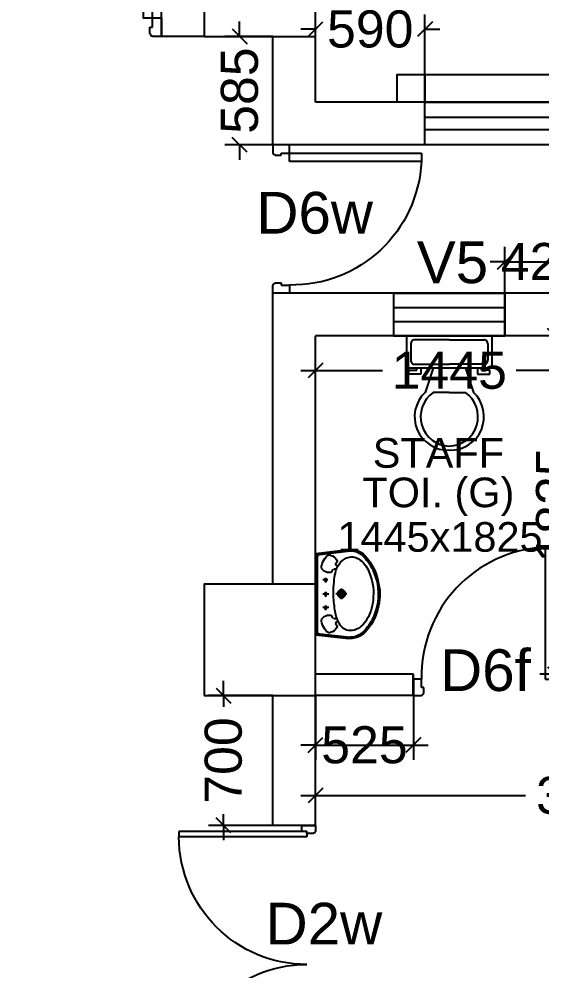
# Model space of a CAD drawing. Extents: x 6345096 to 6738923, y -6490958 to -6305885.
# Drawn here: x 6537441 to 6540260, y -6428444 to -6423310 of the extents above; entities that cross this region are included whole.
import ezdxf
from ezdxf.enums import TextEntityAlignment as Align

# ---------------------------------------------------------------- set-up
doc = ezdxf.new("R2010")
doc.units = 0
doc.header["$LTSCALE"] = 600
doc.header["$MEASUREMENT"] = 0
doc.header["$PDMODE"] = 35
doc.linetypes.add('DASHED', pattern=[0.75, 0.5, -0.25])
doc.linetypes.add('HIDDEN', pattern=[0.375, 0.25, -0.125])
doc.layers.get('0').update_dxf_attribs({"linetype": 'CONTINUOUS'})
doc.layers.get('Defpoints').update_dxf_attribs({"linetype": 'CONTINUOUS'})
for name, color, linetype in [('8', 8, 'CONTINUOUS'), ('chajja', 7, 'CONTINUOUS'), ('DOOR', 32, 'CONTINUOUS'), ('Ele Proje.', 7, 'CONTINUOUS'), ('Fixed Glass', 171, 'CONTINUOUS'), ('HS', 251, 'CONTINUOUS'), ('joinery', 7, 'CONTINUOUS'), ('LA-column', 3, 'CONTINUOUS'), ('Room Dim', 1, 'CONTINUOUS'), ('TEXT', 6, 'CONTINUOUS'), ('Toi-Euip', 8, 'CONTINUOUS'), ('toi-fix', 46, 'CONTINUOUS'), ('Walls', 7, 'CONTINUOUS'), ('WIN', 151, 'CONTINUOUS'), ('Working Dim', 5, 'CONTINUOUS')]:
    doc.layers.add(name, color=color, linetype=linetype)
doc.styles.add('ari', font='arial.ttf')
doc.styles.add('ARIAL', font='arial.ttf')
doc.dimstyles.new('int. dim', dxfattribs={"dimtxt": 200, "dimasz": 80, "dimexe": 80, "dimexo": 0, "dimgap": 70, "dimtad": 0, "dimdec": 0, "dimzin": 12, "dimdsep": 46, "dimtxsty": 'ari', "dimblk": 'OBLIQUE', "dimcen": 2, "dimdle": 80, "dimclrd": 256, "dimclre": 256, "dimclrt": 6, "dimadec": 0, "dimazin": 0, "dimtfac": 1, "dimtdec": 0, "dimtix": 1, "dimtmove": 2, "dimatfit": 3, "dimfxl": 1, "dimtolj": 1, "dimtzin": 0, "dimlwd": -1, "dimlwe": -1, "dimarcsym": 0})

# ---------------------------------------------------------------- blocks, each defined once
blk = doc.blocks.new('Z$W@#1275')
at = {"layer": 'DOOR'}
for p, q in [((73.1, 1500), (0, 1500)), ((0, 1500), (0, 1467.1)), ((73.1, 1467.1), (73.1, 1500)), ((0, 1467.1), (1.8, 1467.1)), ((11, 1456.1), (11, 1458)), ((11, 1456.1), (47.5, 1456.1)), ((47.5, 1467.1), (736.4, 1467.1)), ((47.5, 1467.1), (47.5, 1438.9)), ((47.5, 1456.1), (47.5, 1467.1)), ((47.5, 1467.1), (73.1, 1467.1)), ((47.5, 1438.9), (736.4, 1438.9)), ((736.4, 1467.1), (736.4, 1438.9)), ((47.5, 61.1), (736.4, 61.1)), ((47.5, 32.9), (47.5, 61.1)), ((736.4, 32.9), (736.4, 61.1)), ((0, 32.9), (1.8, 32.9)), ((0, 0), (0, 32.9)), ((73.1, 0), (0, 0)), ((11, 43.8), (11, 42)), ((11, 43.8), (47.5, 43.8)), ((47.5, 43.8), (47.5, 32.9)), ((47.5, 32.9), (736.4, 32.9)), ((47.5, 32.9), (73.1, 32.9)), ((73.1, 32.9), (73.1, 0))]:
    blk.add_line(p, q, dxfattribs=at)
for centre, start, end in [((11, 1467.1), 180, 270), ((11, 32.9), 90, 180)]:
    blk.add_arc(centre, 9.13, start, end, dxfattribs=at)
at = {"layer": 'DOOR', "color": 145}
for centre, start, end in [((47.5, 1438.9), 270, 0), ((47.5, 61.1), 0, 90)]:
    blk.add_arc(centre, 688.9, start, end, dxfattribs=at)
blk = doc.blocks.new('Z$W@#1841')
at = {"layer": 'DOOR'}
for p, q in [((-267.6, -167.4), (-317.3, -167.4)), ((-317.3, -167.4), (-317.3, -267.4)), ((-267.6, -217.9), (-267.6, -167.4)), ((533, -217.9), (533, -167.4)), ((533, -167.4), (582.7, -167.4)), ((582.7, -167.4), (582.7, -267.4)), ((-254.1, -217.9), (-267.6, -217.9)), ((-254.1, -253.9), (-256.3, -253.9)), ((-254.1, -253.9), (-254.1, -217.9)), ((519.5, -253.9), (519.5, -217.9)), ((519.5, -217.9), (533, -217.9)), ((519.5, -253.9), (521.7, -253.9)), ((-317.3, -267.4), (-267.6, -267.4)), ((-267.6, -267.4), (-267.6, -265.2)), ((533, -267.4), (533, -265.2)), ((582.7, -267.4), (533, -267.4))]:
    blk.add_line(p, q, dxfattribs=at)
blk.add_lwpolyline([(482.5, 633.2), (482.5, -167.4), (533, -167.4), (533, 633.2)], close=True, dxfattribs=at)
at = {"layer": 'DOOR', "color": 145}
blk.add_arc((518.4, -152.1), 786.1, 92.6177, 181.1129, dxfattribs=at)
at = {"layer": 'DOOR'}
for centre, start, end in [((-267.6, -253.9), 270, 0), ((533, -253.9), 180, 270)]:
    blk.add_arc(centre, 11.2, start, end, dxfattribs=at)
blk = doc.blocks.new('A$C782D609A')
at = {"layer": 'WIN', "linetype": 'Continuous'}
for p, q in [((-300, 230), (300, 230)), ((-300, 230), (-300, 0)), ((300, 230), (300, 0)), ((-300, 0), (300, 0))]:
    blk.add_line(p, q, dxfattribs=at)
at = {"layer": 'WIN', "linetype": 'DASHED', "ltscale": 300}
for p, q in [((-300, 153.3), (300, 153.3)), ((-300, 76.7), (300, 76.7))]:
    blk.add_line(p, q, dxfattribs=at)
blk = doc.blocks.new('1000')
at = {"layer": 'DOOR'}
for p, q in [((0, -100), (0, 0)), ((0, 0), (49.7, 0)), ((49.7, 0), (49.7, -2.2)), ((63.2, -49.5), (49.7, -49.5)), ((49.7, -49.5), (49.7, -100)), ((63.2, -13.5), (61, -13.5)), ((63.2, -13.5), (63.2, -49.5)), ((836.8, -13.5), (836.8, -49.5)), ((836.8, -13.5), (839, -13.5)), ((836.8, -49.5), (850.3, -49.5)), ((850.3, 0), (850.3, -2.2)), ((900, 0), (850.3, 0)), ((850.3, -49.5), (850.3, -100)), ((900, -100), (900, 0)), ((49.7, -100), (0, -100)), ((49.7, -100), (49.7, -900.6)), ((100.2, -100), (49.7, -100)), ((100.2, -900.6), (100.2, -100)), ((850.3, -100), (900, -100)), ((49.7, -900.6), (100.2, -900.6))]:
    blk.add_line(p, q, dxfattribs=at)
for centre, major_axis, start_param, end_param in [((49.7, -13.5), (-7.95, 7.95), 3.926991, 5.497787), ((850.3, -13.5), (7.95, 7.95), 0.785398, 2.356194)]:
    blk.add_ellipse(centre, major_axis=major_axis, ratio=1, start_param=start_param, end_param=end_param, dxfattribs=at)
at = {"layer": 'DOOR', "color": 145}
blk.add_ellipse((64.3, -115.3), major_axis=(-519.7, 589.8), ratio=1, start_param=2.464943, end_param=4.009476, dxfattribs=at)
blk = doc.blocks.new('_Oblique')
at = {"color": 0, "linetype": 'ByBlock', "lineweight": -2}
blk.add_line((-0.5, -0.5), (0.5, 0.5), dxfattribs=at)
blk = doc.blocks.new('*D780')
at = {"layer": 'Defpoints', "color": 0, "transparency": 16777216}
for p in [(6540481.9, -6424619.1), (6540060.7, -6425018.9, 1.4), (6540481.9, -6425018.9, 5.1)]:
    blk.add_point(p, dxfattribs=at)
at = {"layer": 'Working Dim', "transparency": 16777216}
for p, q in [((6540060.7, -6425018.9), (6540060.7, -6424539.1)), ((6540481.9, -6425018.9), (6540481.9, -6424539.1)), ((6540060.7, -6424619.1), (6539980.7, -6424619.1)), ((6540060.7, -6424619.1), (6540481.9, -6424619.1)), ((6540481.9, -6424619.1), (6540561.9, -6424619.1))]:
    blk.add_line(p, q, dxfattribs=at)
at = {"layer": 'Working Dim', "transparency": 16777216, "xscale": 80, "yscale": 80, "zscale": 80}
blk.add_blockref('_Oblique', (6540060.7, -6424619.1), dxfattribs=at)
at = {"layer": 'Working Dim', "transparency": 16777216, "xscale": 80, "yscale": 80, "zscale": 80, "rotation": 180}
blk.add_blockref('_Oblique', (6540481.9, -6424619.1), dxfattribs=at)
at = {"layer": 'Working Dim', "color": 6, "transparency": 16777216, "insert": (6540271.3, -6424619.1), "char_height": 200, "attachment_point": 5, "style": 'ari'}
blk.add_mtext('\\A1;420', dxfattribs=at)
blk = doc.blocks.new('*D781')
at = {"layer": 'Defpoints', "color": 0, "transparency": 16777216}
for p in [(6539039.5, -6425205.7, 5.1), (6540481.9, -6425205.7, 5.1), (6540481.9, -6425205.7)]:
    blk.add_point(p, dxfattribs=at)
at = {"layer": 'Working Dim', "transparency": 16777216}
for p, q in [((6539039.5, -6425205.7), (6539039.5, -6425125.7)), ((6540481.9, -6425205.7), (6540481.9, -6425125.7)), ((6538959.5, -6425205.7), (6539400.8, -6425205.7)), ((6540561.9, -6425205.7), (6540120.7, -6425205.7))]:
    blk.add_line(p, q, dxfattribs=at)
at = {"layer": 'Working Dim', "transparency": 16777216, "xscale": 80, "yscale": 80, "zscale": 80, "rotation": 180}
blk.add_blockref('_Oblique', (6539039.5, -6425205.7), dxfattribs=at)
at = {"layer": 'Working Dim', "transparency": 16777216, "xscale": 80, "yscale": 80, "zscale": 80}
blk.add_blockref('_Oblique', (6540481.9, -6425205.7), dxfattribs=at)
at = {"layer": 'Working Dim', "color": 6, "transparency": 16777216, "insert": (6539760.7, -6425205.7), "char_height": 200, "attachment_point": 5, "style": 'ari'}
blk.add_mtext('\\A1;1445', dxfattribs=at)
blk = doc.blocks.new('*D783')
at = {"layer": 'Defpoints', "color": 0, "transparency": 16777216}
for p in [(6540481.9, -6425018.9, 5.1), (6540329.7, -6426843.7), (6540439.9, -6426843.7, 5.1)]:
    blk.add_point(p, dxfattribs=at)
at = {"layer": 'Working Dim', "transparency": 16777216}
for p, q in [((6540329.7, -6424938.9), (6540329.7, -6425571.3)), ((6540481.9, -6425018.9), (6540249.7, -6425018.9)), ((6540329.7, -6426923.7), (6540329.7, -6426291.3)), ((6540439.9, -6426843.7), (6540249.7, -6426843.7))]:
    blk.add_line(p, q, dxfattribs=at)
at = {"layer": 'Working Dim', "transparency": 16777216, "xscale": 80, "yscale": 80, "zscale": 80}
for p, rotation in [((6540329.7, -6425018.9), 90), ((6540329.7, -6426843.7), 270)]:
    blk.add_blockref('_Oblique', p, dxfattribs=dict(at, rotation=rotation))
at = {"layer": 'Working Dim', "color": 6, "transparency": 16777216, "insert": (6540329.7, -6425931.3), "char_height": 200, "attachment_point": 5, "rotation": 90, "style": 'ari'}
blk.add_mtext('\\A1;1825', dxfattribs=at)
blk = doc.blocks.new('*D786')
at = {"layer": 'Defpoints', "color": 0, "transparency": 16777216}
for p in [(6542039.4, -6427158.8, 5.1), (6542039.4, -6427497.7), (6539039.5, -6427619.5)]:
    blk.add_point(p, dxfattribs=at)
at = {"layer": 'Working Dim', "transparency": 16777216}
for p, q in [((6542039.4, -6427158.8), (6542039.4, -6427577.7)), ((6539039.5, -6427619.5), (6539039.5, -6427417.7)), ((6538959.5, -6427497.7), (6540171.3, -6427497.7)), ((6542119.4, -6427497.7), (6540907.7, -6427497.7))]:
    blk.add_line(p, q, dxfattribs=at)
at = {"layer": 'Working Dim', "transparency": 16777216, "xscale": 80, "yscale": 80, "zscale": 80, "rotation": 180}
blk.add_blockref('_Oblique', (6539039.5, -6427497.7), dxfattribs=at)
at = {"layer": 'Working Dim', "transparency": 16777216, "xscale": 80, "yscale": 80, "zscale": 80}
blk.add_blockref('_Oblique', (6542039.4, -6427497.7), dxfattribs=at)
at = {"layer": 'Working Dim', "color": 6, "transparency": 16777216, "insert": (6540539.5, -6427497.7), "char_height": 200, "attachment_point": 5, "style": 'ari'}
blk.add_mtext('\\A1;3000', dxfattribs=at)
blk = doc.blocks.new('*D791')
at = {"layer": 'Defpoints', "color": 0, "transparency": 16777216}
for p in [(6538809.5, -6423403.8, 5.1), (6538630.2, -6423988.7), (6538809.5, -6423988.7, 5.1)]:
    blk.add_point(p, dxfattribs=at)
at = {"layer": 'Working Dim', "transparency": 16777216}
for p, q in [((6538630.2, -6423403.8), (6538630.2, -6423323.8)), ((6538809.5, -6423403.8), (6538550.2, -6423403.8)), ((6538630.2, -6423403.8), (6538630.2, -6423404.5)), ((6538809.5, -6423988.7), (6538550.2, -6423988.7)), ((6538630.2, -6423988.7), (6538630.2, -6423987.9)), ((6538630.2, -6423988.7), (6538630.2, -6424068.7))]:
    blk.add_line(p, q, dxfattribs=at)
at = {"layer": 'Working Dim', "transparency": 16777216, "xscale": 80, "yscale": 80, "zscale": 80}
for p, rotation in [((6538630.2, -6423403.8), 270), ((6538630.2, -6423988.7), 90)]:
    blk.add_blockref('_Oblique', p, dxfattribs=dict(at, rotation=rotation))
at = {"layer": 'Working Dim', "color": 6, "transparency": 16777216, "insert": (6538630.2, -6423696.2), "char_height": 200, "attachment_point": 5, "rotation": 90, "style": 'ari'}
blk.add_mtext('\\A1;585', dxfattribs=at)
blk = doc.blocks.new('*D1113')
at = {"layer": 'Defpoints', "color": 0, "transparency": 16777216}
for p in [(6539039.5, -6426958.7, 5.1), (6539566.9, -6426958.7, 5.1), (6539566.9, -6427225.4)]:
    blk.add_point(p, dxfattribs=at)
at = {"layer": 'Working Dim', "transparency": 16777216}
for p, q in [((6539039.5, -6426958.7), (6539039.5, -6427305.4)), ((6539566.9, -6426958.7), (6539566.9, -6427305.4)), ((6539039.5, -6427225.4), (6538959.5, -6427225.4)), ((6539039.5, -6427225.4), (6539566.9, -6427225.4)), ((6539566.9, -6427225.4), (6539646.9, -6427225.4))]:
    blk.add_line(p, q, dxfattribs=at)
at = {"layer": 'Working Dim', "transparency": 16777216, "xscale": 80, "yscale": 80, "zscale": 80}
blk.add_blockref('_Oblique', (6539039.5, -6427225.4), dxfattribs=at)
at = {"layer": 'Working Dim', "transparency": 16777216, "xscale": 80, "yscale": 80, "zscale": 80, "rotation": 180}
blk.add_blockref('_Oblique', (6539566.9, -6427225.4), dxfattribs=at)
at = {"layer": 'Working Dim', "color": 6, "transparency": 16777216, "insert": (6539303.2, -6427225.4), "char_height": 200, "attachment_point": 5, "style": 'ari'}
blk.add_mtext('\\A1;525', dxfattribs=at)
blk = doc.blocks.new('*D1114')
at = {"layer": 'Defpoints', "color": 0, "transparency": 16777216}
for p in [(6538809.5, -6426958.9, 5.1), (6538542.9, -6427658.8), (6538809.5, -6427658.8, 5.1)]:
    blk.add_point(p, dxfattribs=at)
at = {"layer": 'Working Dim', "transparency": 16777216}
for p, q in [((6538542.9, -6426958.9), (6538542.9, -6426878.9)), ((6538809.5, -6426958.9), (6538462.9, -6426958.9)), ((6538542.9, -6426958.9), (6538542.9, -6427019.1)), ((6538542.9, -6427658.8), (6538542.9, -6427598.7)), ((6538809.5, -6427658.8), (6538462.9, -6427658.8)), ((6538542.9, -6427658.8), (6538542.9, -6427738.8))]:
    blk.add_line(p, q, dxfattribs=at)
at = {"layer": 'Working Dim', "transparency": 16777216, "xscale": 80, "yscale": 80, "zscale": 80}
for p, rotation in [((6538542.9, -6426958.9), 270), ((6538542.9, -6427658.8), 90)]:
    blk.add_blockref('_Oblique', p, dxfattribs=dict(at, rotation=rotation))
at = {"layer": 'Working Dim', "color": 6, "transparency": 16777216, "insert": (6538542.9, -6427308.9), "char_height": 200, "attachment_point": 5, "rotation": 90, "style": 'ari'}
blk.add_mtext('\\A1;700', dxfattribs=at)
blk = doc.blocks.new('A$C4D064DB7')
at = {"layer": 'Toi-Euip', "color": 8}
for p, q in [((-219.3, -1), (-239.3, 178)), ((-212.3, 5.4), (-232.3, 184.5)), ((0.9, 167), (0.9, 107.5)), ((212.2, 4.9), (232.3, 184.5)), ((219.2, -1), (239.3, 178)), ((-28.5, 137.9), (30, 137.9)), ((-61.3, 51.7), (-86.8, 51.7)), ((-73.1, 68.7), (-73.1, 37.2)), ((11.1, 51.7), (-14.3, 51.7)), ((-0.6, 68.7), (-0.6, 37.2)), ((87.9, 51.7), (62.5, 51.7)), ((76.2, 63.6), (76.2, 37.2)), ((-204.6, 8.3), (200.4, 8.3)), ((-219.3, -1), (219.2, -1))]:
    blk.add_line(p, q, dxfattribs=at)
for centre, radius in [((0.9, 137.9), 20.9), ((0.9, 137.9), 15), ((0.9, 137.9), 10.5), ((-73.1, 51.7), 6.23), ((-0.6, 51.7), 6.23), ((76.2, 51.7), 6.23)]:
    blk.add_circle(centre, radius, dxfattribs=at)
for centre, radius, start, end in [((-15, 63.3), 278.1, 103.6801, 133.1199), ((-52.1, 129.5), 194.1, 106.9894, 130.6854), ((-12.7, 69.4), 239.9, 90.5187, 121.0564), ((0.4, 42.8), 293.4, 66.1951, 111.8497), ((-3.7, 79.1), 265.8, 77.1391, 106.8516), ((4.5, 21.6), 288.4, 65.4107, 93.8454), ((11, 56.9), 284.8, 46.3845, 81.023), ((17.4, 64.4), 266.9, 46.2173, 67.6674), ((-135.9, 190.3), 102.7, 132.34, 168.5521), ((-115.7, 175.3), 119.3, 121.8415, 151.2146), ((-79.5, 166.9), 122.1, 117.7975, 160.6946), ((74.5, 158), 135.4, 31.8603, 68.3132), ((140.9, 188.9), 91.5, 357.2238, 48.0895), ((143.8, 190.8), 96.4, 352.3942, 48.6169), ((-159.3, 187.8), 80.7, 163.2392, 186.9959), ((-156.9, 191.3), 75.7, 146.7911, 185.1402), ((-105.8, 184.4), 91.8, 165.5854, 192.6546), ((131.4, 192.6), 68.8, 336.7779, 32.4081), ((-124.3, 195.5), 77.6, 203.693, 246.3813), ((98.1, 210.4), 106.4, 278.0202, 335.0221), ((-154.2, 64.6), 55.1, 124.9669, 161.6496), ((-174.7, 96.4), 17.3, 50.4642, 129.5358), ((-157.9, 115.7), 8.33, 226.0403, 306.1074), ((-73.6, 263.8), 161.7, 239.5902, 265.9719), ((-156.5, 116.7), 8.45, 294.5104, 30.3287), ((-126.4, 102.5), 8.28, 83.1526, 217.3039), ((44.3, 384), 287.3, 274.2321, 283.8267), ((129.6, 102.2), 7.16, 318.2984, 78.6803), ((157.9, 115.9), 7.49, 165.1523, 247.9307), ((159.9, 115.7), 8.33, 233.8926, 313.9597), ((176.7, 96.4), 17.3, 50.4642, 129.5358), ((156.2, 64.6), 55.1, 18.3504, 55.0331), ((-188.7, 72.6), 20.1, 152.4908, 243.191), ((-120.2, 149.2), 122.2, 230.5982, 250.4136), ((-161, 71.5), 47.7, 305.0585, 347.193), ((-110.1, 109.7), 26, 208.2715, 253.614), ((-144.2, 69.4), 30.9, 343.9654, 29.9209), ((33.5, 869.5), 776.1, 261.2228, 267.52), ((-3.1, 803.8), 709.6, 270.2431, 275.5482), ((146.2, 69.4), 30.9, 150.0791, 196.0346), ((163, 71.5), 47.7, 192.807, 234.9415), ((112.1, 109.7), 26, 286.386, 331.7285), ((122.2, 149.2), 122.2, 289.5864, 309.4018), ((190.7, 72.6), 20.1, 296.809, 27.5092), ((-200, -15.1), 23.9, 101.1451, 143.7785), ((-145.6, 63.1), 33, 241.9192, 291.3561), ((147.6, 63.1), 33, 248.6439, 298.0808), ((199.8, -16.6), 24.9, 38.7487, 88.5796)]:
    blk.add_arc(centre, radius, start, end, dxfattribs=at)
blk = doc.blocks.new('A$C70ED7303')
at = {"layer": 'toi-fix', "color": 8}
for p, q in [((0, 0), (229, 0)), ((229, 0), (229, -174.4)), ((-229, 0), (0, 0)), ((-229, -174.4), (-229, 0)), ((-207.2, -43.6), (-207.2, -130.8)), ((0, -21.8), (-185.4, -21.8)), ((0, -21.8), (185.4, -21.8)), ((207.2, -43.6), (207.2, -130.8)), ((-185.4, -152.6), (0, -152.6)), ((185.4, -152.6), (0, -152.6)), ((229, -174.4), (-229, -174.4)), ((-218.1, -207.2), (-218.1, -185.4)), ((-218.1, -185.4), (-174.4, -185.4)), ((-174.4, -185.4), (-174.4, -174.4)), ((-152.6, -174.4), (-152.6, -207.2)), ((-87.2, -174.4), (-130.8, -305.3)), ((87.2, -174.4), (130.8, -305.3)), ((152.6, -174.4), (152.6, -207.2)), ((174.4, -185.4), (174.4, -174.4)), ((218.1, -185.4), (174.4, -185.4)), ((218.1, -207.2), (218.1, -185.4)), ((-152.6, -207.2), (-218.1, -207.2)), ((152.6, -207.2), (218.1, -207.2)), ((0, -305.3), (-87.2, -305.3)), ((0, -305.3), (87.2, -305.3))]:
    blk.add_line(p, q, dxfattribs=at)
for centre, major_axis, start_param, end_param in [((-188.1, -40.9), (13.6, -13.6), 2.214297, 4.068888), ((188.1, -40.9), (13.6, -13.6), 0.643501, 2.498091), ((-188.1, -133.6), (-13.6, -13.6), 5.35589, 7.21048), ((188.1, -133.6), (-13.6, -13.6), 0.643501, 2.498091), ((-6.6, -436.2), (-127.6, -127.6), 4.686239, 7.105146), ((4.7, -435.5), (-112.7, -112.7), 4.541602, 7.039318), ((6.6, -436.2), (55.8, -171.6), -0.351019, 2.067888), ((-4.7, -435.5), (-112.7, -112.7), 0.814663, 3.31238)]:
    blk.add_ellipse(centre, major_axis=major_axis, ratio=1, start_param=start_param, end_param=end_param, dxfattribs=at)
blk = doc.blocks.new('*D1228')
at = {"layer": 'Defpoints', "color": 0, "transparency": 16777216}
for p in [(6539629.3, -6423364.9), (6539039.5, -6423758.7), (6539629.3, -6423759.3, 5.1)]:
    blk.add_point(p, dxfattribs=at)
at = {"layer": 'Working Dim', "transparency": 16777216}
for p, q in [((6539039.5, -6423758.7), (6539039.5, -6423284.9)), ((6539629.3, -6423759.3), (6539629.3, -6423284.9)), ((6539039.5, -6423364.9), (6538959.5, -6423364.9)), ((6539039.5, -6423364.9), (6539043.8, -6423364.9)), ((6539629.3, -6423364.9), (6539625, -6423364.9)), ((6539629.3, -6423364.9), (6539709.3, -6423364.9))]:
    blk.add_line(p, q, dxfattribs=at)
at = {"layer": 'Working Dim', "transparency": 16777216, "xscale": 80, "yscale": 80, "zscale": 80}
blk.add_blockref('_Oblique', (6539039.5, -6423364.9), dxfattribs=at)
at = {"layer": 'Working Dim', "transparency": 16777216, "xscale": 80, "yscale": 80, "zscale": 80, "rotation": 180}
blk.add_blockref('_Oblique', (6539629.3, -6423364.9), dxfattribs=at)
at = {"layer": 'Working Dim', "color": 6, "transparency": 16777216, "insert": (6539334.4, -6423364.9), "char_height": 200, "attachment_point": 5, "style": 'ari'}
blk.add_mtext('\\A1;590', dxfattribs=at)
blk = doc.blocks.new('A$C2CD672AE')
at = {"layer": 'Ele Proje.', "color": 8, "linetype": 'HIDDEN', "elevation": 5.1}
blk.add_lwpolyline([(9159.9, 32665.2), (9159.9, 32815.2), (9309.9, 32815.2), (9309.9, 32665.2)], dxfattribs=at)
at = {"layer": 'Fixed Glass', "color": 8, "linetype": 'HIDDEN', "elevation": 5.1}
for points in [[(9309.9, 32665.2), (11109.9, 32665.2), (11109.9, 32435.2), (9309.9, 32435.2)], [(9309.9, 32583.9), (11109.9, 32583.9), (11109.9, 32516.5), (9309.9, 32516.5)]]:
    blk.add_lwpolyline(points, close=True, dxfattribs=at)
at = {"layer": 'Walls', "color": 8, "linetype": 'HIDDEN'}
for p, q in [((7890, 33020.1), (7890, 33250.1)), ((8120, 33020.1), (7890, 33020.1)), ((8490.1, 32435.2), (8490.1, 33020.1)), ((8720.1, 32665.2), (8720.1, 33020.2)), ((11720.1, 32665.2), (8720.1, 32665.2)), ((11720.1, 32435.2), (8490.1, 32435.2)), ((8490.1, 30065.2), (8490.1, 31635.2)), ((11720.1, 31635.2), (8490.1, 31635.2)), ((8720.1, 30065.2), (8720.1, 31405)), ((10162.6, 31405), (8720.1, 31405)), ((9247.5, 29580.2), (8720.1, 29580.2)), ((9247.5, 29465.2), (9247.5, 29580.2)), ((8490.1, 28765.1), (8490.1, 29465)), ((8720.1, 28765.1), (8720.1, 29465.2)), ((9247.5, 29465.2), (8720.1, 29465.2)), ((8720.1, 28765.1), (8490.1, 28765.1))]:
    blk.add_line(p, q, dxfattribs=at)

msp = doc.modelspace()

# ---------------------------------------------------------------- linework, layer by layer
at = {"layer": 'chajja', "color": 8}
msp.add_line((6539629.304, -6423608.707), (6541429.304, -6423608.707), dxfattribs=at)
at = {"layer": 'Ele Proje.', "elevation": 5.131}
msp.add_lwpolyline([(6539479.304, -6423758.707), (6539479.304, -6423608.707), (6539629.304, -6423608.707), (6539629.304, -6423758.707)], dxfattribs=at)
at = {"layer": 'LA-column', "color": 2}
for points in [[(6538439.389, -6423403.752), (6539039.389, -6423403.752), (6539039.389, -6422803.752), (6538439.389, -6422803.752)], [(6538439.389, -6426958.752), (6539039.389, -6426958.752), (6539039.389, -6426358.752), (6538439.389, -6426358.752)]]:
    msp.add_lwpolyline(points, close=True, dxfattribs=at)
at = {"layer": 'Walls', "linetype": 'Continuous'}
for p, q in [((6538209.389, -6423403.761), (6538209.389, -6423173.761)), ((6538439.389, -6423403.761), (6538209.389, -6423403.761)), ((6538809.524, -6423988.707), (6538809.524, -6423403.761)), ((6539039.524, -6423758.707), (6539039.524, -6423403.752)), ((6542039.439, -6423758.707), (6539039.524, -6423758.707)), ((6542039.439, -6423988.707), (6538809.524, -6423988.707)), ((6538809.524, -6426358.734), (6538809.524, -6424788.707)), ((6542039.439, -6424788.707), (6538809.524, -6424788.707)), ((6540481.935, -6425018.86), (6539039.436, -6425018.86)), ((6539039.524, -6426358.734), (6539039.524, -6425018.86)), ((6539566.93, -6426843.734), (6539039.436, -6426843.734)), ((6539566.93, -6426958.734), (6539566.93, -6426843.734)), ((6538809.525, -6427658.842), (6538809.527, -6426958.936)), ((6539566.93, -6426958.734), (6539039.436, -6426958.734)), ((6539039.525, -6427658.842), (6539039.527, -6426958.734)), ((6539039.525, -6427658.842), (6538809.524, -6427658.842))]:
    msp.add_line(p, q, dxfattribs=at)
at = {"layer": 'WIN', "linetype": 'Continuous', "elevation": 5.131}
for points in [[(6539629.304, -6423758.707), (6541429.304, -6423758.707), (6541429.304, -6423988.707), (6539629.304, -6423988.707)], [(6539629.304, -6423840.048), (6541429.304, -6423840.048), (6541429.304, -6423907.366), (6539629.304, -6423907.366)]]:
    msp.add_lwpolyline(points, close=True, dxfattribs=at)

# ---------------------------------------------------------------- block references
at = {"layer": 'DOOR', "linetype": 'Continuous'}
msp.add_blockref('Z$W@#1841', (6537626.673, -6423136.353, 1.779), dxfattribs=at)
for p, xscale, yscale, zscale, rotation in [((6538809.524, -6423988.707, 5.131), -0.8888888880610685, 0.8888888880610466, 0.8888888880610688, 89.9999872734366), ((6540366.93, -6426958.693, 4.091), 0.8888888880610687, 0.8888888880610687, 0.8888888880610687, 180.0000127865944)]:
    msp.add_blockref('1000', p, dxfattribs=dict(at, xscale=xscale, yscale=yscale, zscale=zscale, rotation=rotation))
at = {"layer": 'DOOR', "xscale": -1.000014692544937, "yscale": 1.000014692544937, "zscale": 1.000014690867896}
msp.add_blockref('Z$W@#1275', (6539039.524, -6429158.842, 1.606), dxfattribs=at)
at = {"layer": 'HS'}
msp.add_blockref('A$C2CD672AE', (6530319.294, -6456423.902, 8.17), dxfattribs=at)
at = {"layer": 'toi-fix', "linetype": 'Continuous'}
msp.add_blockref('A$C70ED7303', (6539760.731, -6425018.86, 2.44), dxfattribs=at)
at = {"layer": 'toi-fix', "xscale": -1, "rotation": 270}
msp.add_blockref('A$C4D064DB7', (6539041.602, -6426411.01, 7.872), dxfattribs=at)
at = {"layer": 'WIN', "linetype": 'Continuous'}
msp.add_blockref('A$C782D609A', (6539760.731, -6425018.86, 1.4), dxfattribs=at)

# ---------------------------------------------------------------- texts
at = {"layer": '8', "color": 6, "style": 'ari'}
msp.add_text('D6f', height=225, dxfattribs=at).set_placement((6539955.717, -6426934.137, 29.363), align=Align.CENTER)
at = {"layer": 'joinery', "style": 'ari'}
for s, p in [('D6w', (6539034.838, -6424467.286, 29.363)), ('V5', (6539777.942, -6424734.632, 1.4))]:
    msp.add_text(s, height=225, dxfattribs=at).set_placement(p, align=Align.CENTER)
msp.add_text('D2w', height=225, dxfattribs=at).set_placement((6538770.191, -6428301.135, 1.606))
at = {"layer": 'Room Dim', "style": 'ARIAL'}
msp.add_text('1445x1825', height=160, dxfattribs=at).set_placement((6539710.565, -6426183.001, 1.4), align=Align.CENTER)
at = {"layer": 'TEXT', "color": 7, "style": 'ARIAL'}
for s, p in [('STAFF', (6539701.991, -6425730.102, 1.4)), ('TOI. (G)', (6539701.991, -6425942.986, 1.4))]:
    msp.add_text(s, height=160, dxfattribs=at).set_placement(p, align=Align.CENTER)

# ---------------------------------------------------------------- dimensions: what is measured, and where the dimension line sits
at = {"layer": 'Working Dim', "color": 6}
for base, p1, p2, picture, middle in [((6539629.304, -6423364.892), (6539039.524, -6423758.707), (6539629.304, -6423759.315, 5.131), '*D1228', (6539334.414, -6423364.892)), ((6542039.439, -6427497.729), (6539039.525, -6427619.463), (6542039.439, -6427158.763, 5.131), '*D786', (6540539.482, -6427497.729))]:
    dim = msp.add_linear_dim(base=base, p1=p1, p2=p2, dimstyle='int. dim', override={"dimtxt": 200, "dimarcsym": 1}, dxfattribs=at)
    dim.commit()
    dim.dimension.update_dxf_attribs({"geometry": picture, "text_midpoint": middle})
for base, p1, p2, picture, middle in [((6538630.208, -6423988.69), (6538809.524, -6423403.761, 5.131), (6538809.524, -6423988.69, 5.131), '*D791', (6538630.208, -6423696.226)), ((6540329.7, -6426843.734, 5.131), (6540481.935, -6425018.86, 10.262), (6540439.865, -6426843.734, 10.262), '*D783', (6540329.7, -6425931.297, 5.131)), ((6538542.912, -6427658.842), (6538809.527, -6426958.936, 5.131), (6538809.527, -6427658.842, 5.131), '*D1114', (6538542.912, -6427308.889))]:
    dim = msp.add_linear_dim(base=base, p1=p1, p2=p2, angle=90, dimstyle='int. dim', override={"dimtxt": 200, "dimarcsym": 1}, dxfattribs=at)
    dim.commit()
    dim.dimension.update_dxf_attribs({"geometry": picture, "text_midpoint": middle})
for base, p1, p2, text, picture, middle in [((6540481.935, -6424619.056), (6540060.731, -6425018.86, 1.4), (6540481.935, -6425018.86, 5.131), '420', '*D780', (6540271.333, -6424619.056)), ((6540481.935, -6425205.651), (6539039.524, -6425205.651, 5.131), (6540481.935, -6425205.651, 5.131), '1445', '*D781', (6539760.729, -6425205.651)), ((6539566.93, -6427225.388), (6539039.527, -6426958.734, 5.131), (6539566.93, -6426958.734, 5.131), '525', '*D1113', (6539303.228, -6427225.388))]:
    dim = msp.add_linear_dim(base=base, p1=p1, p2=p2, text=text, dimstyle='int. dim', override={"dimtxt": 200, "dimarcsym": 1}, dxfattribs=at)
    dim.commit()
    dim.dimension.update_dxf_attribs({"geometry": picture, "text_midpoint": middle})

doc.saveas('drawing.dxf')
